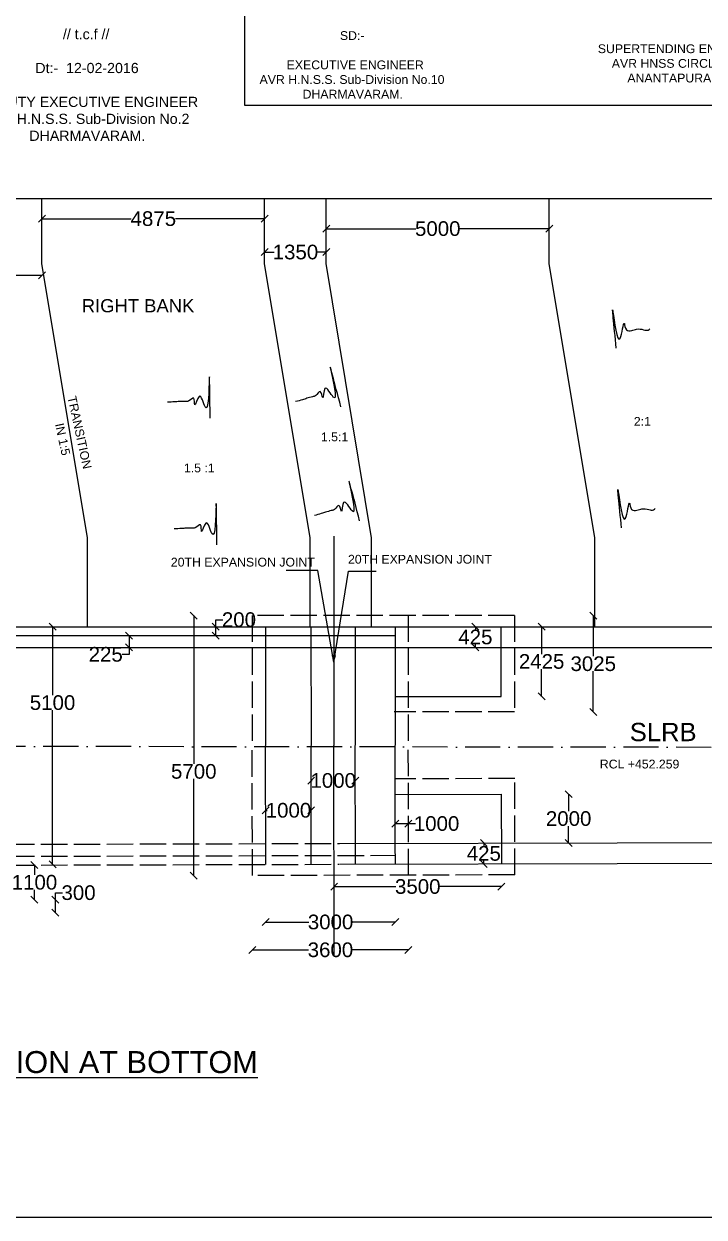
# Model space of a CAD drawing. Header units: millimetres. Extents: x 5124 to 3183014, y 2311 to 45961502.
# Drawn here: x 3157487 to 3166774, y 45929213 to 45945505 of the extents above; entities that cross this region are included whole.
import ezdxf

# ---------------------------------------------------------------- set-up
doc = ezdxf.new("R2010")
doc.units = ezdxf.units.MM
doc.header["$MEASUREMENT"] = 0
doc.linetypes.add('ACAD_ISO02W100', pattern=[15, 12, -3])
doc.linetypes.add('ACAD_ISO10W100', pattern=[18, 12, -3, 0, -3])
for name, color, linetype in [('DIMENSION', 7, 'Continuous'), ('DRAWING', 7, 'Continuous'), ('TEXT', 7, 'Continuous')]:
    doc.layers.add(name, color=color, linetype=linetype)
doc.styles.get("Standard").update_dxf_attribs({"font": 'arial.ttf', "height": 200})
doc.dimstyles.get("Standard").update_dxf_attribs({"dimtxt": 200, "dimasz": 110, "dimexe": 0.18, "dimexo": 0.0625, "dimgap": 0.09, "dimtad": 0, "dimtih": 1, "dimtoh": 1, "dimdec": 0, "dimzin": 0, "dimdsep": 46, "dimtxsty": 'Standard', "dimblk": 'OBLIQUE', "dimcen": 0.09, "dimse1": 1, "dimse2": 1, "dimadec": 0, "dimazin": 0, "dimtfac": 1, "dimtdec": 0, "dimtofl": 0, "dimtmove": 0, "dimatfit": 3, "dimfxl": 1, "dimtolj": 1, "dimtzin": 0, "dimarcsym": 0})

# ---------------------------------------------------------------- blocks, each defined once
blk = doc.blocks.new('_Oblique')
at = {"color": 0, "linetype": 'ByBlock', "lineweight": -2}
blk.add_line((-0.5, -0.5), (0.5, 0.5), dxfattribs=at)
blk = doc.blocks.new('*D83')
at = {"layer": 'Defpoints', "color": 0, "transparency": 16777216}
for p in [(3161614, 45942709), (3161614, 45942674), (3164659, 45942674)]:
    blk.add_point(p, dxfattribs=at)
at = {"layer": 'DRAWING', "color": 0, "lineweight": -2, "transparency": 16777216}
for p, q in [((3161614, 45942709), (3162838, 45942709)), ((3164659, 45942709), (3163435, 45942709))]:
    blk.add_line(p, q, dxfattribs=at)
at = {"layer": 'DRAWING', "color": 0, "lineweight": -2, "transparency": 16777216, "xscale": 95, "yscale": 95, "zscale": 95, "rotation": 180}
blk.add_blockref('_Oblique', (3161614, 45942709), dxfattribs=at)
at = {"layer": 'DRAWING', "color": 0, "lineweight": -2, "transparency": 16777216, "xscale": 95, "yscale": 95, "zscale": 95}
blk.add_blockref('_Oblique', (3164659, 45942709), dxfattribs=at)
at = {"layer": 'DRAWING', "color": 0, "transparency": 16777216, "insert": (3163137, 45942709), "char_height": 200, "attachment_point": 5}
blk.add_mtext('\\A1;5000', dxfattribs=at)
blk = doc.blocks.new('*D84')
at = {"layer": 'Defpoints', "color": 0, "transparency": 16777216}
for p in [(3160773, 45942389), (3160773, 45942389), (3161614, 45942389)]:
    blk.add_point(p, dxfattribs=at)
at = {"layer": 'DRAWING', "color": 0, "lineweight": -2, "transparency": 16777216}
for p, q in [((3160773, 45942389), (3160905, 45942389)), ((3161614, 45942389), (3161483, 45942389))]:
    blk.add_line(p, q, dxfattribs=at)
at = {"layer": 'DRAWING', "color": 0, "lineweight": -2, "transparency": 16777216, "xscale": 95, "yscale": 95, "zscale": 95, "rotation": 180}
blk.add_blockref('_Oblique', (3160773, 45942389), dxfattribs=at)
at = {"layer": 'DRAWING', "color": 0, "lineweight": -2, "transparency": 16777216, "xscale": 95, "yscale": 95, "zscale": 95}
blk.add_blockref('_Oblique', (3161614, 45942389), dxfattribs=at)
at = {"layer": 'DRAWING', "color": 0, "transparency": 16777216, "insert": (3161194, 45942389), "char_height": 200, "attachment_point": 5}
blk.add_mtext('\\A1;1350', dxfattribs=at)
blk = doc.blocks.new('*D85')
at = {"layer": 'Defpoints', "color": 0, "transparency": 16777216}
for p in [(3157734, 45942895), (3160773, 45942895), (3160773, 45942845)]:
    blk.add_point(p, dxfattribs=at)
at = {"layer": 'DRAWING', "color": 0, "lineweight": -2, "transparency": 16777216}
for p, q in [((3157734, 45942845), (3158950, 45942845)), ((3160773, 45942845), (3159557, 45942845))]:
    blk.add_line(p, q, dxfattribs=at)
at = {"layer": 'DRAWING', "color": 0, "lineweight": -2, "transparency": 16777216, "xscale": 95, "yscale": 95, "zscale": 95, "rotation": 180}
blk.add_blockref('_Oblique', (3157734, 45942845), dxfattribs=at)
at = {"layer": 'DRAWING', "color": 0, "lineweight": -2, "transparency": 16777216, "xscale": 95, "yscale": 95, "zscale": 95}
blk.add_blockref('_Oblique', (3160773, 45942845), dxfattribs=at)
at = {"layer": 'DRAWING', "color": 0, "transparency": 16777216, "insert": (3159254, 45942845), "char_height": 200, "attachment_point": 5}
blk.add_mtext('\\A1;4875', dxfattribs=at)
blk = doc.blocks.new('*D86')
at = {"layer": 'Defpoints', "color": 0, "transparency": 16777216}
for p in [(3164187, 45937426), (3165260, 45937426), (3164187, 45936110)]:
    blk.add_point(p, dxfattribs=at)
at = {"layer": 'DRAWING', "color": 0, "lineweight": -2, "transparency": 16777216}
for p, q in [((3165260, 45937426), (3165260, 45936870)), ((3165260, 45936110), (3165260, 45936666))]:
    blk.add_line(p, q, dxfattribs=at)
at = {"layer": 'DRAWING', "color": 0, "lineweight": -2, "transparency": 16777216, "xscale": 95, "yscale": 95, "zscale": 95}
for p, rotation in [((3165260, 45937426), 90), ((3165260, 45936110), 270)]:
    blk.add_blockref('_Oblique', p, dxfattribs=dict(at, rotation=rotation))
at = {"layer": 'DRAWING', "color": 0, "transparency": 16777216, "insert": (3165260, 45936768), "char_height": 200, "attachment_point": 5}
blk.add_mtext('\\A1;3025', dxfattribs=at)
blk = doc.blocks.new('*D87')
at = {"layer": 'Defpoints', "color": 0, "transparency": 16777216}
for p in [(3164460, 45937275), (3164002, 45936323), (3164555, 45936323)]:
    blk.add_point(p, dxfattribs=at)
at = {"layer": 'DRAWING', "color": 0, "lineweight": -2, "transparency": 16777216}
for p, q in [((3164555, 45937275), (3164555, 45936901)), ((3164555, 45936323), (3164555, 45936697))]:
    blk.add_line(p, q, dxfattribs=at)
at = {"layer": 'DRAWING', "color": 0, "lineweight": -2, "transparency": 16777216, "xscale": 95, "yscale": 95, "zscale": 95}
for p, rotation in [((3164555, 45937275), 90), ((3164555, 45936323), 270)]:
    blk.add_blockref('_Oblique', p, dxfattribs=dict(at, rotation=rotation))
at = {"layer": 'DRAWING', "color": 0, "transparency": 16777216, "insert": (3164555, 45936799), "char_height": 200, "attachment_point": 5}
blk.add_mtext('\\A1;2425', dxfattribs=at)
blk = doc.blocks.new('*D88')
at = {"layer": 'Defpoints', "color": 0, "transparency": 16777216}
for p in [(3163651, 45937275), (3163757, 45937275), (3163757, 45936991)]:
    blk.add_point(p, dxfattribs=at)
at = {"layer": 'DRAWING', "color": 0, "lineweight": -2, "transparency": 16777216}
for p, q in [((3163651, 45937275), (3163651, 45937235)), ((3163651, 45936991), (3163651, 45937031))]:
    blk.add_line(p, q, dxfattribs=at)
at = {"layer": 'DRAWING', "color": 0, "lineweight": -2, "transparency": 16777216, "xscale": 95, "yscale": 95, "zscale": 95}
for p, rotation in [((3163651, 45937275), 90), ((3163651, 45936991), 270)]:
    blk.add_blockref('_Oblique', p, dxfattribs=dict(at, rotation=rotation))
at = {"layer": 'DRAWING', "color": 0, "transparency": 16777216, "insert": (3163651, 45937133), "char_height": 200, "attachment_point": 5}
blk.add_mtext('\\A1;425', dxfattribs=at)
blk = doc.blocks.new('*D89')
at = {"layer": 'Defpoints', "color": 0, "transparency": 16777216}
for p in [(3164003, 45934988), (3164924, 45934988), (3164005, 45934321)]:
    blk.add_point(p, dxfattribs=at)
at = {"layer": 'DRAWING', "color": 0, "lineweight": -2, "transparency": 16777216}
for p, q in [((3164924, 45934988), (3164924, 45934756)), ((3164924, 45934321), (3164924, 45934552))]:
    blk.add_line(p, q, dxfattribs=at)
at = {"layer": 'DRAWING', "color": 0, "lineweight": -2, "transparency": 16777216, "xscale": 95, "yscale": 95, "zscale": 95}
for p, rotation in [((3164924, 45934988), 90), ((3164924, 45934321), 270)]:
    blk.add_blockref('_Oblique', p, dxfattribs=dict(at, rotation=rotation))
at = {"layer": 'DRAWING', "color": 0, "transparency": 16777216, "insert": (3164924, 45934654), "char_height": 200, "attachment_point": 5}
blk.add_mtext('\\A1;2000', dxfattribs=at)
blk = doc.blocks.new('*D90')
at = {"layer": 'Defpoints', "color": 0, "transparency": 16777216}
for p in [(3162557, 45934586), (3162737, 45934586), (3162737, 45934586)]:
    blk.add_point(p, dxfattribs=at)
at = {"layer": 'DRAWING', "color": 0, "lineweight": -2, "transparency": 16777216}
for p, q in [((3162557, 45934586), (3162737, 45934586)), ((3162737, 45934586), (3162832, 45934586))]:
    blk.add_line(p, q, dxfattribs=at)
at = {"layer": 'DRAWING', "color": 0, "lineweight": -2, "transparency": 16777216, "xscale": 95, "yscale": 95, "zscale": 95, "rotation": 180}
blk.add_blockref('_Oblique', (3162557, 45934586), dxfattribs=at)
at = {"layer": 'DRAWING', "color": 0, "lineweight": -2, "transparency": 16777216, "xscale": 95, "yscale": 95, "zscale": 95}
blk.add_blockref('_Oblique', (3162737, 45934586), dxfattribs=at)
at = {"layer": 'DRAWING', "color": 0, "transparency": 16777216, "insert": (3163121, 45934586), "char_height": 200, "attachment_point": 5}
blk.add_mtext('\\A1;1000', dxfattribs=at)
blk = doc.blocks.new('*D91')
at = {"layer": 'Defpoints', "color": 0, "transparency": 16777216}
for p in [(3161409, 45935173), (3162012, 45935174), (3162012, 45935174)]:
    blk.add_point(p, dxfattribs=at)
at = {"layer": 'DRAWING', "color": 0, "lineweight": -2, "transparency": 16777216}
for p, q in [((3161409, 45935174), (3161421, 45935174)), ((3162012, 45935174), (3161999, 45935174))]:
    blk.add_line(p, q, dxfattribs=at)
at = {"layer": 'DRAWING', "color": 0, "lineweight": -2, "transparency": 16777216, "xscale": 95, "yscale": 95, "zscale": 95, "rotation": 180}
blk.add_blockref('_Oblique', (3161409, 45935174), dxfattribs=at)
at = {"layer": 'DRAWING', "color": 0, "lineweight": -2, "transparency": 16777216, "xscale": 95, "yscale": 95, "zscale": 95}
blk.add_blockref('_Oblique', (3162012, 45935174), dxfattribs=at)
at = {"layer": 'DRAWING', "color": 0, "transparency": 16777216, "insert": (3161710, 45935174), "char_height": 200, "attachment_point": 5}
blk.add_mtext('\\A1;1000', dxfattribs=at)
blk = doc.blocks.new('*D92')
at = {"layer": 'Defpoints', "color": 0, "transparency": 16777216}
for p in [(3160788, 45934767), (3160788, 45934767), (3161409, 45934768)]:
    blk.add_point(p, dxfattribs=at)
at = {"layer": 'DRAWING', "color": 0, "lineweight": -2, "transparency": 16777216}
for p, q in [((3160788, 45934767), (3160810, 45934767)), ((3161409, 45934767), (3161388, 45934767))]:
    blk.add_line(p, q, dxfattribs=at)
at = {"layer": 'DRAWING', "color": 0, "lineweight": -2, "transparency": 16777216, "xscale": 95, "yscale": 95, "zscale": 95, "rotation": 180}
blk.add_blockref('_Oblique', (3160788, 45934767), dxfattribs=at)
at = {"layer": 'DRAWING', "color": 0, "lineweight": -2, "transparency": 16777216, "xscale": 95, "yscale": 95, "zscale": 95}
blk.add_blockref('_Oblique', (3161409, 45934767), dxfattribs=at)
at = {"layer": 'DRAWING', "color": 0, "transparency": 16777216, "insert": (3161099, 45934767), "char_height": 200, "attachment_point": 5}
blk.add_mtext('\\A1;1000', dxfattribs=at)
blk = doc.blocks.new('*D93')
at = {"layer": 'Defpoints', "color": 0, "transparency": 16777216}
for p in [(3161723, 45934031), (3164006, 45934037), (3161723, 45933726)]:
    blk.add_point(p, dxfattribs=at)
at = {"layer": 'DRAWING', "color": 0, "lineweight": -2, "transparency": 16777216}
for p, q in [((3161723, 45933726), (3162566, 45933726)), ((3164006, 45933726), (3163162, 45933726))]:
    blk.add_line(p, q, dxfattribs=at)
at = {"layer": 'DRAWING', "color": 0, "lineweight": -2, "transparency": 16777216, "xscale": 95, "yscale": 95, "zscale": 95, "rotation": 180}
blk.add_blockref('_Oblique', (3161723, 45933726), dxfattribs=at)
at = {"layer": 'DRAWING', "color": 0, "lineweight": -2, "transparency": 16777216, "xscale": 95, "yscale": 95, "zscale": 95}
blk.add_blockref('_Oblique', (3164006, 45933726), dxfattribs=at)
at = {"layer": 'DRAWING', "color": 0, "transparency": 16777216, "insert": (3162864, 45933726), "char_height": 200, "attachment_point": 5}
blk.add_mtext('\\A1;3500', dxfattribs=at)
blk = doc.blocks.new('*D94')
at = {"layer": 'Defpoints', "color": 0, "transparency": 16777216}
for p in [(3160789, 45934029), (3162558, 45934033), (3160789, 45933242)]:
    blk.add_point(p, dxfattribs=at)
at = {"layer": 'DRAWING', "color": 0, "lineweight": -2, "transparency": 16777216}
for p, q in [((3160789, 45933242), (3161375, 45933242)), ((3162558, 45933242), (3161972, 45933242))]:
    blk.add_line(p, q, dxfattribs=at)
at = {"layer": 'DRAWING', "color": 0, "lineweight": -2, "transparency": 16777216, "xscale": 95, "yscale": 95, "zscale": 95, "rotation": 180}
blk.add_blockref('_Oblique', (3160789, 45933242), dxfattribs=at)
at = {"layer": 'DRAWING', "color": 0, "lineweight": -2, "transparency": 16777216, "xscale": 95, "yscale": 95, "zscale": 95}
blk.add_blockref('_Oblique', (3162558, 45933242), dxfattribs=at)
at = {"layer": 'DRAWING', "color": 0, "transparency": 16777216, "insert": (3161674, 45933242), "char_height": 200, "attachment_point": 5}
blk.add_mtext('\\A1;3000', dxfattribs=at)
blk = doc.blocks.new('*D95')
at = {"layer": 'Defpoints', "color": 0, "transparency": 16777216}
for p in [(3160607, 45933877), (3162737, 45933882), (3160607, 45932862)]:
    blk.add_point(p, dxfattribs=at)
at = {"layer": 'DRAWING', "color": 0, "lineweight": -2, "transparency": 16777216}
for p, q in [((3160607, 45932862), (3161374, 45932862)), ((3162737, 45932862), (3161970, 45932862))]:
    blk.add_line(p, q, dxfattribs=at)
at = {"layer": 'DRAWING', "color": 0, "lineweight": -2, "transparency": 16777216, "xscale": 95, "yscale": 95, "zscale": 95, "rotation": 180}
blk.add_blockref('_Oblique', (3160607, 45932862), dxfattribs=at)
at = {"layer": 'DRAWING', "color": 0, "lineweight": -2, "transparency": 16777216, "xscale": 95, "yscale": 95, "zscale": 95}
blk.add_blockref('_Oblique', (3162737, 45932862), dxfattribs=at)
at = {"layer": 'DRAWING', "color": 0, "transparency": 16777216, "insert": (3161672, 45932862), "char_height": 200, "attachment_point": 5}
blk.add_mtext('\\A1;3600', dxfattribs=at)
blk = doc.blocks.new('*D96')
at = {"layer": 'Defpoints', "color": 0, "transparency": 16777216}
for p in [(3163766, 45934320), (3163834, 45934320), (3163835, 45934036)]:
    blk.add_point(p, dxfattribs=at)
at = {"layer": 'DRAWING', "color": 0, "lineweight": -2, "transparency": 16777216}
for p, q in [((3163766, 45934320), (3163766, 45934280)), ((3163766, 45934036), (3163766, 45934076))]:
    blk.add_line(p, q, dxfattribs=at)
at = {"layer": 'DRAWING', "color": 0, "lineweight": -2, "transparency": 16777216, "xscale": 95, "yscale": 95, "zscale": 95}
for p, rotation in [((3163766, 45934320), 90), ((3163766, 45934036), 270)]:
    blk.add_blockref('_Oblique', p, dxfattribs=dict(at, rotation=rotation))
at = {"layer": 'DRAWING', "color": 0, "transparency": 16777216, "insert": (3163766, 45934178), "char_height": 200, "attachment_point": 5}
blk.add_mtext('\\A1;425', dxfattribs=at)
blk = doc.blocks.new('*D97')
at = {"layer": 'Defpoints', "color": 0, "transparency": 16777216}
for p in [(3161017, 45937275), (3157878, 45934029), (3160954, 45934029)]:
    blk.add_point(p, dxfattribs=at)
at = {"layer": 'DRAWING', "color": 0, "lineweight": -2, "transparency": 16777216}
for p, q in [((3157878, 45937275), (3157878, 45936340)), ((3157878, 45934029), (3157878, 45936135))]:
    blk.add_line(p, q, dxfattribs=at)
at = {"layer": 'DRAWING', "color": 0, "lineweight": -2, "transparency": 16777216, "xscale": 95, "yscale": 95, "zscale": 95}
for p, rotation in [((3157878, 45937275), 90), ((3157878, 45934029), 270)]:
    blk.add_blockref('_Oblique', p, dxfattribs=dict(at, rotation=rotation))
at = {"layer": 'DRAWING', "color": 0, "transparency": 16777216, "insert": (3157878, 45936237), "char_height": 200, "attachment_point": 5}
blk.add_mtext('\\A1;5100', dxfattribs=at)
blk = doc.blocks.new('*D98')
at = {"layer": 'Defpoints', "color": 0, "transparency": 16777216}
for p in [(3160044, 45937275), (3160106, 45937275), (3160044, 45937154)]:
    blk.add_point(p, dxfattribs=at)
at = {"layer": 'DRAWING', "color": 0, "lineweight": -2, "transparency": 16777216}
for p, q in [((3160106, 45937275), (3160106, 45937370)), ((3160106, 45937370), (3160201, 45937370)), ((3160106, 45937154), (3160106, 45937275))]:
    blk.add_line(p, q, dxfattribs=at)
at = {"layer": 'DRAWING', "color": 0, "lineweight": -2, "transparency": 16777216, "xscale": 95, "yscale": 95, "zscale": 95}
for p, rotation in [((3160106, 45937275), 90), ((3160106, 45937154), 270)]:
    blk.add_blockref('_Oblique', p, dxfattribs=dict(at, rotation=rotation))
at = {"layer": 'DRAWING', "color": 0, "transparency": 16777216, "insert": (3160423, 45937370), "char_height": 200, "attachment_point": 5}
blk.add_mtext('\\A1;200', dxfattribs=at)
blk = doc.blocks.new('*D99')
at = {"layer": 'Defpoints', "color": 0, "transparency": 16777216}
for p in [(3160602, 45937426), (3159806, 45933877), (3160607, 45933877)]:
    blk.add_point(p, dxfattribs=at)
at = {"layer": 'DRAWING', "color": 0, "lineweight": -2, "transparency": 16777216}
for p, q in [((3159806, 45937426), (3159806, 45935401)), ((3159806, 45933877), (3159806, 45935196))]:
    blk.add_line(p, q, dxfattribs=at)
at = {"layer": 'DRAWING', "color": 0, "lineweight": -2, "transparency": 16777216, "xscale": 95, "yscale": 95, "zscale": 95}
for p, rotation in [((3159806, 45937426), 90), ((3159806, 45933877), 270)]:
    blk.add_blockref('_Oblique', p, dxfattribs=dict(at, rotation=rotation))
at = {"layer": 'DRAWING', "color": 0, "transparency": 16777216, "insert": (3159806, 45935298), "char_height": 200, "attachment_point": 5}
blk.add_mtext('\\A1;5700', dxfattribs=at)
blk = doc.blocks.new('*D100')
at = {"layer": 'Defpoints', "color": 0, "transparency": 16777216}
for p in [(3158985, 45937154), (3158923, 45936991), (3158985, 45936991)]:
    blk.add_point(p, dxfattribs=at)
at = {"layer": 'DRAWING', "color": 0, "lineweight": -2, "transparency": 16777216}
for p, q in [((3158923, 45937154), (3158923, 45936991)), ((3158923, 45936896), (3158828, 45936896)), ((3158923, 45936991), (3158923, 45936896))]:
    blk.add_line(p, q, dxfattribs=at)
at = {"layer": 'DRAWING', "color": 0, "lineweight": -2, "transparency": 16777216, "xscale": 95, "yscale": 95, "zscale": 95}
for p, rotation in [((3158923, 45937154), 90), ((3158923, 45936991), 270)]:
    blk.add_blockref('_Oblique', p, dxfattribs=dict(at, rotation=rotation))
at = {"layer": 'DRAWING', "color": 0, "transparency": 16777216, "insert": (3158604, 45936896), "char_height": 200, "attachment_point": 5}
blk.add_mtext('\\A1;225', dxfattribs=at)
blk = doc.blocks.new('*D56')
at = {"layer": 'Defpoints', "color": 0, "transparency": 16777216}
for p in [(3157917, 45933547), (3157917, 45933547), (3157917, 45933372)]:
    blk.add_point(p, dxfattribs=at)
at = {"layer": 'DRAWING', "color": 0, "lineweight": -2, "transparency": 16777216}
for p, q in [((3157917, 45933547), (3157917, 45933642)), ((3157917, 45933642), (3158012, 45933642)), ((3157917, 45933372), (3157917, 45933547))]:
    blk.add_line(p, q, dxfattribs=at)
at = {"layer": 'DRAWING', "color": 0, "lineweight": -2, "transparency": 16777216, "xscale": 95, "yscale": 95, "zscale": 95}
for p, rotation in [((3157917, 45933547), 90), ((3157917, 45933372), 270)]:
    blk.add_blockref('_Oblique', p, dxfattribs=dict(at, rotation=rotation))
at = {"layer": 'DRAWING', "color": 0, "transparency": 16777216, "insert": (3158233, 45933642), "char_height": 200, "attachment_point": 5}
blk.add_mtext('\\A1;300', dxfattribs=at)
blk = doc.blocks.new('*D57')
at = {"layer": 'Defpoints', "color": 0, "transparency": 16777216}
for p in [(3157631, 45934021), (3157917, 45934021), (3157917, 45933547)]:
    blk.add_point(p, dxfattribs=at)
at = {"layer": 'DRAWING', "color": 0, "lineweight": -2, "transparency": 16777216}
for p, q in [((3157631, 45934021), (3157631, 45933886)), ((3157631, 45933547), (3157631, 45933682))]:
    blk.add_line(p, q, dxfattribs=at)
at = {"layer": 'DRAWING', "color": 0, "lineweight": -2, "transparency": 16777216, "xscale": 95, "yscale": 95, "zscale": 95}
for p, rotation in [((3157631, 45934021), 90), ((3157631, 45933547), 270)]:
    blk.add_blockref('_Oblique', p, dxfattribs=dict(at, rotation=rotation))
at = {"layer": 'DRAWING', "color": 0, "transparency": 16777216, "insert": (3157631, 45933784), "char_height": 200, "attachment_point": 5}
blk.add_mtext('\\A1;1100', dxfattribs=at)
blk = doc.blocks.new('*D54')
at = {"layer": 'Defpoints', "color": 0, "transparency": 16777216}
for p in [(3150500, 45942895), (3157734, 45942895), (3157734, 45942070)]:
    blk.add_point(p, dxfattribs=at)
at = {"layer": 'DRAWING', "color": 0, "lineweight": -2, "transparency": 16777216}
for p, q in [((3150500, 45942070), (3153543, 45942070)), ((3157734, 45942070), (3154277, 45942070))]:
    blk.add_line(p, q, dxfattribs=at)
at = {"layer": 'DRAWING', "color": 0, "lineweight": -2, "transparency": 16777216, "xscale": 95, "yscale": 95, "zscale": 95, "rotation": 180}
blk.add_blockref('_Oblique', (3150500, 45942070), dxfattribs=at)
at = {"layer": 'DRAWING', "color": 0, "lineweight": -2, "transparency": 16777216, "xscale": 95, "yscale": 95, "zscale": 95}
blk.add_blockref('_Oblique', (3157734, 45942070), dxfattribs=at)
at = {"layer": 'DRAWING', "color": 0, "transparency": 16777216, "insert": (3153910, 45942070), "char_height": 200, "attachment_point": 5}
blk.add_mtext('\\A1;11600', dxfattribs=at)

msp = doc.modelspace()

# ---------------------------------------------------------------- linework, layer by layer
at = {"layer": 'DIMENSION'}
for points in [[(3161814.4, 45940277), (3161675.3, 45940782.9), (3161711, 45940409.4), (3161596, 45940527), (3161566.9, 45940401.5), (3161531.6, 45940483.9), (3161470.4, 45940429), (3161426.8, 45940413.8), (3161350, 45940392.7), (3161291.7, 45940373.5), (3161197.1, 45940347.5)], [(3160029.8, 45940123.8), (3160017.3, 45940648.3), (3159961.5, 45940277.3), (3159878.4, 45940419.3), (3159819.8, 45940304.6), (3159805.4, 45940393), (3159732.8, 45940354.6), (3159686.9, 45940350.4), (3159607.2, 45940348.5), (3159546, 45940344), (3159447.9, 45940341.7)], [(3162070, 45938722.1), (3161931, 45939227.9), (3161966.6, 45938854.5), (3161851.6, 45938972.1), (3161822.6, 45938846.6), (3161787.2, 45938929), (3161726, 45938874), (3161682.5, 45938858.9), (3161605.6, 45938837.8), (3161547.3, 45938818.5), (3161452.7, 45938792.5)], [(3160122.2, 45938394.1), (3160109.7, 45938918.6), (3160053.9, 45938547.6), (3159970.8, 45938689.6), (3159912.2, 45938574.8), (3159897.8, 45938663.3), (3159825.2, 45938624.8), (3159779.3, 45938620.7), (3159699.6, 45938618.8), (3159638.4, 45938614.3), (3159540.3, 45938612)]]:
    msp.add_spline(points, degree=3, dxfattribs=at)
at = {"layer": 'DRAWING'}
msp.add_line((3168577.4, 45943117.5), (3154371.1, 45943117.5), dxfattribs=at)
for points in [[(3183013.7, 45961502.3), (3135697.6, 45961502.3), (3135697.6, 45929213.1), (3183013.7, 45929213.1)], [(3160501.7, 45950288.8), (3167868.9, 45950288.8), (3167868.9, 45944389.9), (3160501.7, 45944389.9)]]:
    msp.add_lwpolyline(points, close=True, dxfattribs=at)
for points in [[(3158354.4, 45937274.8), (3158354.4, 45938487.7), (3157734.1, 45942231.3), (3157734.1, 45943117.5)], [(3161393.4, 45937274.8), (3161393.4, 45938487.7), (3160773.1, 45942231.3), (3160773.1, 45943117.5)], [(3162234.6, 45937274.8), (3162234.6, 45938487.7), (3161614.4, 45942231.3), (3161614.4, 45943117.5)], [(3165279.7, 45937274.8), (3165279.7, 45938487.7), (3164659.4, 45942231.3), (3164659.4, 45943117.5)], [(3161717.6, 45938509.9), (3161719.8, 45935654.6)], [(3154116.8, 45937274.8), (3169373.7, 45937274.8)], [(3160784.9, 45937274.8), (3160787.1, 45935653.8)], [(3161405.8, 45937274.8), (3161408.1, 45935654.6)], [(3162009.5, 45937274.8), (3162011.7, 45935655.4)], [(3162554.3, 45937274.8), (3162554.3, 45936990.8)], [(3162555.2, 45936323.5), (3164001.6, 45936323.5), (3164001.6, 45937274.8)], [(3154116.8, 45937154.4), (3162554.3, 45937154.4)], [(3154116.8, 45936990.8), (3169373.7, 45936990.8)], [(3162554.3, 45936990.8), (3162556.1, 45935656.2)], [(3160789, 45934028.5), (3160787.2, 45935649.5)], [(3161409.9, 45934030.1), (3161408.1, 45935650.2)], [(3161724.8, 45932795.7), (3161719.8, 45935651)], [(3162013.6, 45934031.6), (3162011.7, 45935650.9)], [(3162557.7, 45934316.9), (3162556.1, 45935651.6)], [(3162556.9, 45934984.3), (3164003.2, 45934987.9), (3164005.6, 45934036.6)], [(3161795.4, 45934315), (3169377.1, 45934334.1)], [(3162558.4, 45934033), (3162557.7, 45934316.9)], [(3161795.1, 45934031.1), (3169377.8, 45934050.2)]]:
    msp.add_lwpolyline(points, dxfattribs=at)
at = {"layer": 'DRAWING', "linetype": 'ACAD_ISO02W100', "ltscale": 30}
for points in [[(3164186.9, 45937426), (3160602.1, 45937426), (3160604.5, 45935653.5)], [(3162733, 45937426), (3162735.4, 45935656.4)], [(3164186.9, 45937426), (3164186.9, 45936110.3)], [(3164186.9, 45936110.3), (3162543.4, 45936110.3)], [(3164191.3, 45933885.9), (3160606.6, 45933876.8), (3160604.5, 45935649.3)], [(3162737.5, 45933882.2), (3162735.4, 45935651.8)], [(3164188, 45935201.6), (3162544.5, 45935197.4)], [(3164191.3, 45933885.9), (3164188, 45935201.6)], [(3154120.2, 45934295.6), (3161790.7, 45934315)], [(3154120.6, 45934132.1), (3162558.1, 45934153.4)], [(3154120.9, 45934011.7), (3161787.7, 45934031)]]:
    msp.add_lwpolyline(points, dxfattribs=at)
at = {"layer": 'DRAWING', "linetype": 'ACAD_ISO10W100', "ltscale": 40}
msp.add_lwpolyline([(3167591.5, 45935626.2), (3137173.2, 45935664.6)], dxfattribs=at)
at = {"layer": 'DRAWING'}
for points in [[(3165574.5, 45941077.2), (3165529.6, 45941570.8), (3165627.3, 45941211.8), (3165685.5, 45941413), (3165712.3, 45941329.7), (3165784.7, 45941318.7), (3165852.4, 45941337.6), (3165946.9, 45941329.7), (3166011.4, 45941325), (3166033.4, 45941340.7)], [(3165646.5, 45938622.7), (3165601.6, 45939116.4), (3165699.3, 45938757.3), (3165757.5, 45938958.6), (3165784.3, 45938875.3), (3165856.7, 45938864.3), (3165924.4, 45938883.1), (3166018.9, 45938875.3), (3166083.4, 45938870.6), (3166105.5, 45938886.3)]]:
    msp.add_spline(points, degree=3, dxfattribs=at)

# ---------------------------------------------------------------- texts
at = {"layer": 'TEXT'}
for s, height, p in [('RIGHT BANK', 180, (3158277, 45941567.1)), ('2:1', 120, (3165814.3, 45940017.9)), ('1.5:1', 120, (3161541.8, 45939806.2)), ('1.5 :1', 120, (3159672, 45939382.2)), ('20TH EXPANSION JOINT ', 120, (3159493.4, 45938096.2)), ('20TH EXPANSION JOINT ', 120, (3161911.9, 45938135.4)), ('SLRB', 250, (3165758.3, 45935711.6)), ('RCL +452.259', 120, (3165349.8, 45935339)), ('%%UHALF SECTION AT TOP AND HALF SECTION AT BOTTOM', 300, (3149272.7, 45931180.3))]:
    msp.add_text(s, height=height, dxfattribs=at).set_placement(p)
for s, p in [('TRANSITION', (3158081.3, 45940409.9)), ('IN 1:5', (3157910.5, 45940039.4))]:
    msp.add_text(s, height=120, rotation=282.27949, dxfattribs=at).set_placement(p)
at = {"layer": 'TEXT', "attachment_point": 1}
for s, insert, char_height, width in [('\\pi3164.2;// t.c.f //\\P\\pi3481.9;\\P\\pi2788.1;Dt:-  12-02-2016\\P\\pi3481.9;\\P\\pi1953.8; DEPUTY EXECUTIVE ENGINEER\\P\\pi2081.3;AVR H.N.S.S. Sub-Division No.2\\P\\pi2706.3;DHARMAVARAM.', (3154854.9, 45945434.7), 138.74, 6963.77), ('\\pi4077.2;SD:- \\P\\pi4238.5;\\P\\pi3256.8;  EXECUTIVE ENGINEER\\P\\pi2980.1;AVR H.N.S.S. Sub-Division No.10\\P\\pi3567.7;DHARMAVARAM.', (3157724.4, 45945405.6), 120, 8476.996), ('\\pi4215.2; \\P\\pi4238.5;\\P\\pi4191.9;  \\P\\pi3116.3;SUPERTENDING ENGINEER                \\P\\pi3260.2; AVR HNSS CIRCLENO-2    \\P\\pi3519.3;ANANTAPURAMU.', (3162206.4, 45945826), 120, 8476.996)]:
    msp.add_mtext(s, dxfattribs=dict(at, insert=insert, char_height=char_height, width=width))

# ---------------------------------------------------------------- dimensions: what is measured, and where the dimension line sits
at = {"layer": 'DRAWING'}
dim = msp.add_linear_dim(base=(3157734.1, 45942070.4), p1=(3150499.5, 45942895.1), p2=(3157734.1, 45942895.1), text='11600', dimstyle='Standard', override={"dimasz": 95, "dimarcsym": 1}, dxfattribs=at)
dim.commit()
dim.dimension.update_dxf_attribs({"geometry": '*D54', "text_midpoint": (3153909.9, 45942070.4), "dimtype": 160})
for base, p1, p2, angle, text, picture, middle in [((3160773.1, 45942845.3), (3157734.1, 45942895.1), (3160773.1, 45942895.1), 180, '4875', '*D85', (3159253.6, 45942845.3)), ((3161614.4, 45942708.6), (3164659.4, 45942674.4), (3161614.4, 45942674.4), 180, '5000', '*D83', (3163136.9, 45942708.6)), ((3160773.1, 45942389), (3161614.4, 45942389), (3160773.1, 45942389), 180, '1350', '*D84', (3161193.7, 45942389)), ((3160106.1, 45937274.8), (3160044.3, 45937154.4), (3160044.3, 45937274.8), 90, '200', '*D98', (3160423.5, 45937369.8)), ((3165260.4, 45937426), (3164186.9, 45936110.3), (3164186.9, 45937426), 90, '3025', '*D86', (3165260.4, 45936768.1)), ((3158922.9, 45936990.8), (3158984.8, 45937154.4), (3158984.8, 45936990.8), 90, '225', '*D100', (3158604.4, 45936895.8)), ((3163650.8, 45937274.8), (3163757, 45936990.8), (3163757, 45937274.8), 90, '425', '*D88', (3163650.8, 45937132.8)), ((3164554.8, 45936323.5), (3164460, 45937274.8), (3164001.6, 45936323.5), 90, '2425', '*D87', (3164554.8, 45936799.1)), ((3162012.2, 45935173.5), (3161408.6, 45935172.8), (3162012.2, 45935173.5), 180, '1000', '*D91', (3161710.4, 45935173.5)), ((3160788.2, 45934767.5), (3161409.1, 45934768.2), (3160788.2, 45934767.5), 180, '1000', '*D92', (3161098.6, 45934767.5)), ((3164924.2, 45934987.9), (3164004.9, 45934320.6), (3164003.2, 45934987.9), 90, '2000', '*D89', (3164924.2, 45934654.2)), ((3162736.7, 45934585.9), (3162557.4, 45934585.7), (3162736.7, 45934585.9), 180, '1000', '*D90', (3163120.7, 45934585.9)), ((3163766, 45934320.2), (3163834.9, 45934036.2), (3163834.1, 45934320.2), 90, '425', '*D96', (3163766, 45934178.2)), ((3160789, 45933241.7), (3162558.4, 45934033), (3160789, 45934028.5), 180, '3000', '*D94', (3161673.7, 45933241.7)), ((3161722.7, 45933725.5), (3164005.6, 45934036.6), (3161722.7, 45934030.9), 180, '3500', '*D93', (3162864.2, 45933725.5)), ((3157917.1, 45933546.5), (3157917.1, 45933371.8), (3157917.1, 45933546.5), 90, '300', '*D56', (3158232.7, 45933641.5)), ((3160606.6, 45932861.9), (3162737.5, 45933882.2), (3160606.6, 45933876.8), 180, '3600', '*D95', (3161672, 45932861.9))]:
    dim = msp.add_linear_dim(base=base, p1=p1, p2=p2, angle=angle, text=text, dimstyle='Standard', override={"dimasz": 95, "dimarcsym": 1}, dxfattribs=at)
    dim.commit()
    dim.dimension.update_dxf_attribs({"geometry": picture, "text_midpoint": middle})
for base, p1, p2, text, picture, middle in [((3159806.2, 45933876.8), (3160602.1, 45937426), (3160606.6, 45933876.8), '5700', '*D99', (3159806.2, 45935298.3)), ((3157877.5, 45934028.9), (3161016.7, 45937274.8), (3160954.1, 45934028.9), '5100', '*D97', (3157877.5, 45936237.3)), ((3157631.1, 45934021.3), (3157917.1, 45933546.5), (3157917.1, 45934021.3), '1100', '*D57', (3157631.1, 45933783.9))]:
    dim = msp.add_linear_dim(base=base, p1=p1, p2=p2, angle=90, text=text, dimstyle='Standard', override={"dimasz": 95, "dimarcsym": 1}, dxfattribs=at)
    dim.commit()
    dim.dimension.update_dxf_attribs({"geometry": picture, "text_midpoint": middle, "dimtype": 160})

# ---------------------------------------------------------------- leaders
for points in [[(3161718.9, 45936791.2), (3161500.7, 45938044), (3161069.2, 45938044)], [(3161718.9, 45936791.2), (3161920.8, 45938033.9), (3162294.9, 45938033.9)]]:
    msp.add_leader(points, dimstyle='Standard', override={"dimasz": 95, "dimgap": 0.09, "dimtad": 0, "dimarcsym": 1}, dxfattribs=at)

doc.saveas('drawing.dxf')
